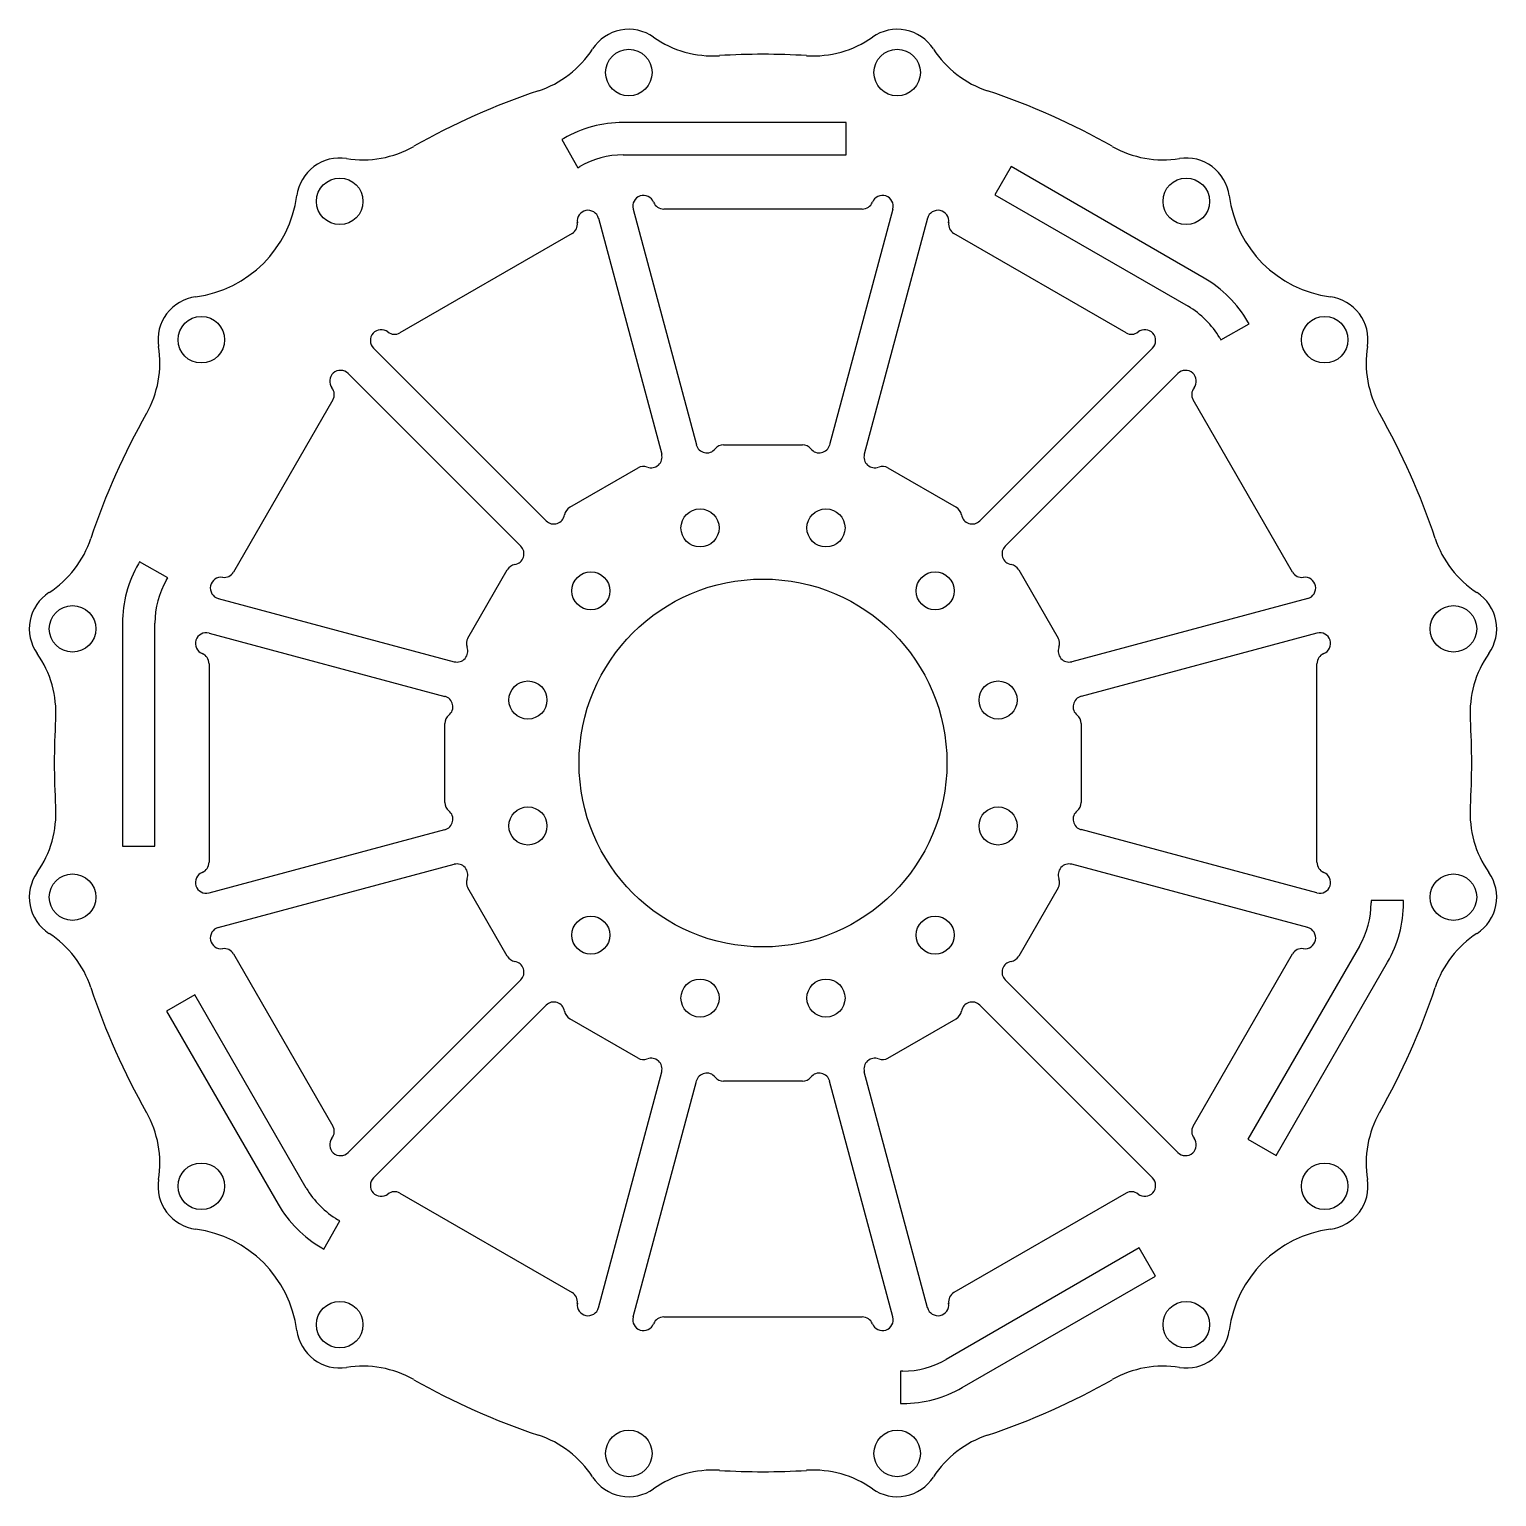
# Model space of a CAD drawing. Extents: x -68 to 68, y -68 to 68.
import ezdxf

# ---------------------------------------------------------------- set-up
doc = ezdxf.new("R2010")
doc.units = 0
doc.layers.add('VISIBLE', color=7, linetype='CONTINUOUS')

msp = doc.modelspace()

# ---------------------------------------------------------------- linework, layer by layer
at = {"layer": 'VISIBLE'}
for p, q in [((7.7, 59.2), (-12.92, 59.2)), ((7.7, 56.2), (7.7, 59.2)), ((-18.42, 57.73), (-18.6, 57.62)), ((-18.6, 57.62), (-17.1, 55.02)), ((-12.92, 56.2), (7.7, 56.2)), ((-17.1, 55.02), (-16.92, 55.13)), ((22.93, 55.12), (21.43, 52.52)), ((40.78, 44.81), (22.93, 55.12)), ((21.43, 52.52), (39.28, 42.21)), ((-15.2, 50.34), (-9.36, 28.54)), ((-12, 51.2), (-6.16, 29.4)), ((9.18, 51.2), (-9.18, 51.2)), ((12, 51.2), (6.16, 29.4)), ((15.2, 50.34), (9.36, 28.54)), ((-17.65, 48.93), (-33.55, 39.75)), ((33.55, 39.75), (17.65, 48.93)), ((44.92, 40.6), (44.81, 40.78)), ((42.32, 39.1), (44.92, 40.6)), ((-36, 38.34), (-20.04, 22.38)), ((36, 38.34), (20.04, 22.38)), ((42.21, 39.28), (42.32, 39.1)), ((-38.34, 36), (-22.38, 20.04)), ((38.34, 36), (22.38, 20.04)), ((-39.75, 33.55), (-48.93, 17.65)), ((48.93, 17.65), (39.75, 33.55)), ((-3.64, 29.4), (3.64, 29.4)), ((-17.85, 23.64), (-11.55, 27.28)), ((11.55, 27.28), (17.85, 23.64)), ((-57.62, 18.6), (-57.73, 18.42)), ((-55.02, 17.1), (-57.62, 18.6)), ((-27.28, 11.55), (-23.64, 17.85)), ((23.64, 17.85), (27.28, 11.55)), ((-55.13, 16.92), (-55.02, 17.1)), ((-50.34, 15.2), (-28.54, 9.36)), ((50.34, 15.2), (28.54, 9.36)), ((-59.2, 12.92), (-59.2, -7.7)), ((-56.2, -7.7), (-56.2, 12.92)), ((-51.2, 12), (-29.4, 6.16)), ((51.2, 12), (29.4, 6.16)), ((-51.2, 9.18), (-51.2, -9.18)), ((51.2, -9.18), (51.2, 9.18)), ((-29.4, -3.64), (-29.4, 3.64)), ((29.4, 3.64), (29.4, -3.64)), ((-51.2, -12), (-29.4, -6.16)), ((51.2, -12), (29.4, -6.16)), ((-59.2, -7.7), (-56.2, -7.7)), ((-50.34, -15.2), (-28.54, -9.36)), ((50.34, -15.2), (28.54, -9.36)), ((-23.64, -17.85), (-27.28, -11.55)), ((27.28, -11.55), (23.64, -17.85)), ((56.2, -12.7), (56.2, -12.92)), ((59.2, -12.7), (56.2, -12.7)), ((59.2, -12.92), (59.2, -12.7)), ((55.13, -16.92), (44.82, -34.77)), ((-48.93, -17.65), (-39.75, -33.55)), ((39.75, -33.55), (48.93, -17.65)), ((47.42, -36.27), (57.73, -18.42)), ((-38.34, -36), (-22.38, -20.04)), ((38.34, -36), (22.38, -20.04)), ((-52.52, -21.43), (-55.12, -22.93)), ((-42.21, -39.28), (-52.52, -21.43)), ((-55.12, -22.93), (-44.81, -40.78)), ((-36, -38.34), (-20.04, -22.38)), ((36, -38.34), (20.04, -22.38)), ((-11.55, -27.28), (-17.85, -23.64)), ((11.55, -27.28), (17.85, -23.64)), ((-15.2, -50.34), (-9.36, -28.54)), ((-12, -51.2), (-6.16, -29.4)), ((3.64, -29.4), (-3.64, -29.4)), ((12, -51.2), (6.16, -29.4)), ((15.2, -50.34), (9.36, -28.54)), ((44.82, -34.77), (47.42, -36.27)), ((-33.55, -39.75), (-17.65, -48.93)), ((33.55, -39.75), (17.65, -48.93)), ((-40.6, -44.92), (-39.1, -42.32)), ((-39.1, -42.32), (-39.28, -42.21)), ((-40.78, -44.81), (-40.6, -44.92)), ((34.77, -44.82), (16.92, -55.13)), ((36.27, -47.42), (34.77, -44.82)), ((18.42, -57.73), (36.27, -47.42)), ((-9.18, -51.2), (9.18, -51.2)), ((12.7, -56.2), (12.7, -59.2)), ((12.92, -56.2), (12.7, -56.2)), ((12.7, -59.2), (12.92, -59.2))]:
    msp.add_line(p, q, dxfattribs=at)
for centre, radius in [((-12.4, 63.81), 2.15), ((12.4, 63.81), 2.15), ((-39.12, 51.91), 2.15), ((39.12, 51.91), 2.15), ((-51.91, 39.12), 2.15), ((51.91, 39.12), 2.15), ((-5.82, 21.73), 1.76), ((5.82, 21.73), 1.76), ((-15.91, 15.91), 1.76), ((15.91, 15.91), 1.76), ((0, 0), 17), ((-63.81, 12.4), 2.15), ((63.81, 12.4), 2.15), ((-21.73, 5.82), 1.76), ((21.73, 5.82), 1.76), ((-21.73, -5.82), 1.76), ((21.73, -5.82), 1.76), ((-63.81, -12.4), 2.15), ((63.81, -12.4), 2.15), ((-15.91, -15.91), 1.76), ((15.91, -15.91), 1.76), ((-5.82, -21.73), 1.76), ((5.82, -21.73), 1.76), ((-51.91, -39.12), 2.15), ((51.91, -39.12), 2.15), ((-39.12, -51.91), 2.15), ((39.12, -51.91), 2.15), ((-12.4, -63.81), 2.15), ((12.4, -63.81), 2.15)]:
    msp.add_circle(centre, radius, dxfattribs=at)
for centre, radius, start, end in [((-12.4, 63.81), 4, 55.0938, 146.9062), ((12.4, 63.81), 4, 33.0938, 124.9062), ((-4.62, 74.96), 9.61, 235.0938, 273.5243), ((4.62, 74.96), 9.61, 266.4757, 304.9062), ((-23.8, 71.23), 9.61, 288.4757, 326.9062), ((0, 0), 65.5, 86.4757, 93.5243), ((23.8, 71.23), 9.61, 213.0938, 251.5243), ((0, 0), 65.5, 108.4757, 119.5243), ((0, 0), 65.5, 60.4757, 71.5243), ((-12.92, 48.2), 11, 90, 120), ((-37.01, 65.35), 9.61, 261.0938, 299.5243), ((37.01, 65.35), 9.61, 240.4757, 278.9062), ((-39.12, 51.91), 4, 81.0938, 172.3987), ((-12.92, 48.2), 8, 90, 120), ((39.12, 51.91), 4, 7.6013, 98.9062), ((-53.88, 53.88), 10.89, 277.6013, 352.3987), ((-11.04, 51.46), 1, 21.752, 195), ((-9.18, 52.2), 1, 201.752, 270), ((9.18, 52.2), 1, 270, 338.248), ((11.04, 51.46), 1, 345, 158.248), ((53.88, 53.88), 10.89, 187.6013, 262.3987), ((-16.17, 50.08), 1, 15, 188.248), ((16.17, 50.08), 1, 351.752, 165), ((-18.15, 49.8), 1, 300, 8.248), ((18.15, 49.8), 1, 171.752, 240), ((35.28, 35.28), 11, 30, 60), ((-51.91, 39.12), 4, 97.6013, 188.9062), ((35.28, 35.28), 8, 30, 60), ((51.91, 39.12), 4, 351.0938, 82.3987), ((-35.29, 39.05), 1, 51.752, 225), ((-34.05, 40.62), 1, 231.752, 300), ((34.05, 40.62), 1, 240, 308.248), ((35.29, 39.05), 1, 315, 128.248), ((-65.35, 37.01), 9.61, 330.4757, 8.9062), ((65.35, 37.01), 9.61, 171.0938, 209.5243), ((-39.05, 35.29), 1, 45, 218.248), ((39.05, 35.29), 1, 321.752, 135), ((-40.62, 34.05), 1, 330, 38.248), ((40.62, 34.05), 1, 141.752, 210), ((0, 0), 65.5, 150.4757, 161.5243), ((0, 0), 65.5, 18.4757, 29.5243), ((-10.33, 28.28), 1, 249.0066, 15), ((-5.2, 29.66), 1, 195, 320.9934), ((-3.64, 28.4), 1, 90, 140.9934), ((3.64, 28.4), 1, 39.0066, 90), ((5.2, 29.66), 1, 219.0066, 345), ((10.33, 28.28), 1, 165, 290.9934), ((-11.05, 26.42), 1, 69.0066, 120), ((11.05, 26.42), 1, 60, 110.9934), ((-17.35, 22.77), 1, 120, 170.9934), ((17.35, 22.77), 1, 9.0066, 60), ((-19.33, 23.09), 1, 225, 350.9934), ((19.33, 23.09), 1, 189.0066, 315), ((-71.23, 23.8), 9.61, 303.0938, 341.5243), ((71.23, 23.8), 9.61, 198.4757, 236.9062), ((-23.09, 19.33), 1, 279.0066, 45), ((23.09, 19.33), 1, 135, 260.9934), ((-48.2, 12.92), 11, 150, 180), ((-49.8, 18.15), 1, 261.752, 330), ((-22.77, 17.35), 1, 99.0066, 150), ((22.77, 17.35), 1, 30, 80.9934), ((49.8, 18.15), 1, 210, 278.248), ((-48.2, 12.92), 8, 150, 180), ((-50.08, 16.17), 1, 81.752, 255), ((50.08, 16.17), 1, 285, 98.248), ((-63.81, 12.4), 4, 123.0938, 214.9062), ((63.81, 12.4), 4, 325.0938, 56.9062), ((-51.46, 11.04), 1, 75, 248.248), ((-26.42, 11.05), 1, 150, 200.9934), ((26.42, 11.05), 1, 339.0066, 30), ((51.46, 11.04), 1, 291.752, 105), ((-74.96, 4.62), 9.61, 356.4757, 34.9062), ((-52.2, 9.18), 1, 0, 68.248), ((-28.28, 10.33), 1, 255, 20.9934), ((28.28, 10.33), 1, 159.0066, 285), ((52.2, 9.18), 1, 111.752, 180), ((74.96, 4.62), 9.61, 145.0938, 183.5243), ((-29.66, 5.2), 1, 309.0066, 75), ((29.66, 5.2), 1, 105, 230.9934), ((-28.4, 3.64), 1, 129.0066, 180), ((28.4, 3.64), 1, 0, 50.9934), ((0, 0), 65.5, 176.4757, 183.5243), ((0, 0), 65.5, 356.4757, 3.5243), ((-74.96, -4.62), 9.61, 325.0938, 3.5243), ((-28.4, -3.64), 1, 180, 230.9934), ((28.4, -3.64), 1, 309.0066, 0), ((74.96, -4.62), 9.61, 176.4757, 214.9062), ((-29.66, -5.2), 1, 285, 50.9934), ((29.66, -5.2), 1, 129.0066, 255), ((-52.2, -9.18), 1, 291.752, 0), ((-28.28, -10.33), 1, 339.0066, 105), ((28.28, -10.33), 1, 75, 200.9934), ((52.2, -9.18), 1, 180, 248.248), ((-63.81, -12.4), 4, 145.0938, 236.9062), ((-51.46, -11.04), 1, 111.752, 285), ((-26.42, -11.05), 1, 159.0066, 210), ((26.42, -11.05), 1, 330, 20.9934), ((51.46, -11.04), 1, 255, 68.248), ((63.81, -12.4), 4, 303.0938, 34.9062), ((48.2, -12.92), 8, 330, 0), ((48.2, -12.92), 11, 330, 0), ((-71.23, -23.8), 9.61, 18.4757, 56.9062), ((-50.08, -16.17), 1, 105, 278.248), ((50.08, -16.17), 1, 261.752, 75), ((71.23, -23.8), 9.61, 123.0938, 161.5243), ((-49.8, -18.15), 1, 30, 98.248), ((49.8, -18.15), 1, 81.752, 150), ((-22.77, -17.35), 1, 210, 260.9934), ((-23.09, -19.33), 1, 315, 80.9934), ((23.09, -19.33), 1, 99.0066, 225), ((22.77, -17.35), 1, 279.0066, 330), ((0, 0), 65.5, 198.4757, 209.5243), ((0, 0), 65.5, 330.4757, 341.5243), ((-19.33, -23.09), 1, 9.0066, 135), ((-17.35, -22.77), 1, 189.0066, 240), ((17.35, -22.77), 1, 300, 350.9934), ((19.33, -23.09), 1, 45, 170.9934), ((-11.05, -26.42), 1, 240, 290.9934), ((-10.33, -28.28), 1, 345, 110.9934), ((10.33, -28.28), 1, 69.0066, 195), ((11.05, -26.42), 1, 249.0066, 300), ((-5.2, -29.66), 1, 39.0066, 165), ((-3.64, -28.4), 1, 219.0066, 270), ((3.64, -28.4), 1, 270, 320.9934), ((5.2, -29.66), 1, 15, 140.9934), ((-65.35, -37.01), 9.61, 351.0938, 29.5243), ((65.35, -37.01), 9.61, 150.4757, 188.9062), ((-40.62, -34.05), 1, 321.752, 30), ((40.62, -34.05), 1, 150, 218.248), ((-39.05, -35.29), 1, 141.752, 315), ((39.05, -35.29), 1, 225, 38.248), ((-51.91, -39.12), 4, 171.0938, 262.3987), ((-35.28, -35.28), 8, 210, 240), ((-35.29, -39.05), 1, 135, 308.248), ((35.29, -39.05), 1, 231.752, 45), ((51.91, -39.12), 4, 277.6013, 8.9062), ((-34.05, -40.62), 1, 60, 128.248), ((34.05, -40.62), 1, 51.752, 120), ((-35.28, -35.28), 11, 210, 240), ((-53.88, -53.88), 10.89, 7.6013, 82.3987), ((53.88, -53.88), 10.89, 97.6013, 172.3987), ((-18.15, -49.8), 1, 351.752, 60), ((-16.17, -50.08), 1, 171.752, 345), ((16.17, -50.08), 1, 195, 8.248), ((18.15, -49.8), 1, 120, 188.248), ((-11.04, -51.46), 1, 165, 338.248), ((-9.18, -52.2), 1, 90, 158.248), ((9.18, -52.2), 1, 21.752, 90), ((11.04, -51.46), 1, 201.752, 15), ((-39.12, -51.91), 4, 187.6013, 278.9062), ((39.12, -51.91), 4, 261.0938, 352.3987), ((12.92, -48.2), 8, 270, 300), ((-37.01, -65.35), 9.61, 60.4757, 98.9062), ((37.01, -65.35), 9.61, 81.0938, 119.5243), ((0, 0), 65.5, 240.4757, 251.5243), ((12.92, -48.2), 11, 270, 300), ((0, 0), 65.5, 288.4757, 299.5243), ((-23.8, -71.23), 9.61, 33.0938, 71.5243), ((23.8, -71.23), 9.61, 108.4757, 146.9062), ((-12.4, -63.81), 4, 213.0938, 304.9062), ((-4.62, -74.96), 9.61, 86.4757, 124.9062), ((0, 0), 65.5, 266.4757, 273.5243), ((4.62, -74.96), 9.61, 55.0938, 93.5243), ((12.4, -63.81), 4, 235.0938, 326.9062)]:
    msp.add_arc(centre, radius, start, end, dxfattribs=at)

doc.saveas('drawing.dxf')
